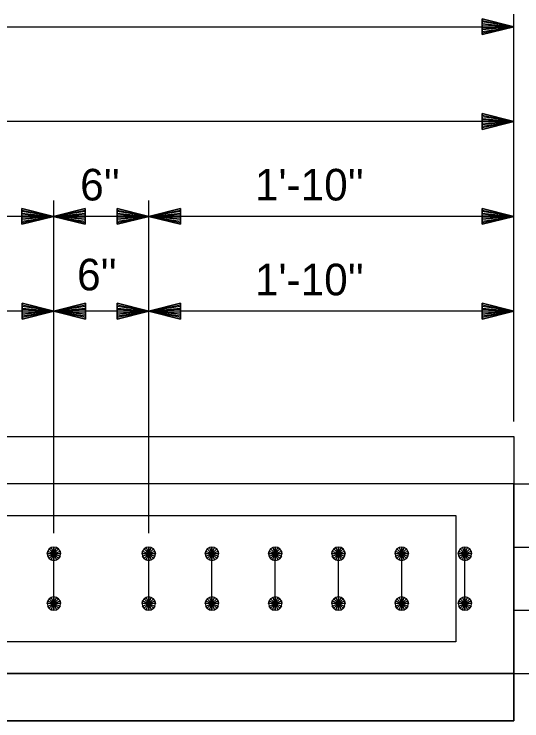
# Model space of a CAD drawing. Extents: x -25.6 to 34.8, y -0.7 to 26.3.
# Drawn here: x 19.032 to 21.039, y 8.467 to 11.262 of the extents above; entities that cross this region are included whole.
import ezdxf

# ---------------------------------------------------------------- set-up
doc = ezdxf.new("R2010")
doc.units = 0
for name, color, linetype in [('Dimension Lines', 7, 'Continuous'), ('Plot Label', 7, 'Continuous'), ('Rebar Lines', 7, 'Continuous'), ('Sup Concrete Girder Lines', 7, 'Continuous'), ('Text', 7, 'Continuous')]:
    doc.layers.add(name, color=color, linetype=linetype)

msp = doc.modelspace()

# ---------------------------------------------------------------- linework, layer by layer
at = {"layer": 'Dimension Lines'}
for p, q in [((21.0073, 9.6511), (21.0073, 11.2615)), ((3.3771, 11.2117), (21.0073, 11.2117)), ((21.0073, 10.8367), (12.1922, 10.8367)), ((19.1891, 9.2089), (19.1891, 10.5247)), ((19.5641, 9.2089), (19.5641, 10.5247)), ((19.5641, 10.4617), (19.0016, 10.4617)), ((21.0073, 10.4617), (19.5641, 10.4617)), ((19.5641, 10.0867), (19.0016, 10.0867)), ((21.0073, 10.0867), (19.5641, 10.0867))]:
    msp.add_line(p, q, dxfattribs=at)
for points in [[(20.8823, 11.2117), (20.8823, 11.2055), (21.0073, 11.2117), (20.8823, 11.1992), (20.8823, 11.193), (21.0073, 11.2117), (20.8823, 11.1867), (20.8823, 11.1805), (21.0073, 11.2117), (20.8823, 11.243), (20.8823, 11.2367), (21.0073, 11.2117), (20.8823, 11.2305), (20.8823, 11.2242), (21.0073, 11.2117), (20.8823, 11.218), (20.8823, 11.1805), (20.8823, 11.243), (21.0073, 11.2117), (20.8823, 11.1805)], [(20.8823, 10.8367), (20.8823, 10.8305), (21.0073, 10.8367), (20.8823, 10.8242), (20.8823, 10.818), (21.0073, 10.8367), (20.8823, 10.8117), (20.8823, 10.8055), (21.0073, 10.8367), (20.8823, 10.868), (20.8823, 10.8617), (21.0073, 10.8367), (20.8823, 10.8555), (20.8823, 10.8492), (21.0073, 10.8367), (20.8823, 10.843), (20.8823, 10.8055), (20.8823, 10.868), (21.0073, 10.8367), (20.8823, 10.8055)], [(19.0625, 10.4617), (19.0625, 10.4555), (19.1875, 10.4617), (19.0625, 10.4492), (19.0625, 10.443), (19.1875, 10.4617), (19.0625, 10.4367), (19.0625, 10.4305), (19.1875, 10.4617), (19.0625, 10.493), (19.0625, 10.4867), (19.1875, 10.4617), (19.0625, 10.4805), (19.0625, 10.4742), (19.1875, 10.4617), (19.0625, 10.468), (19.0625, 10.4305), (19.0625, 10.493), (19.1875, 10.4617), (19.0625, 10.4305)], [(19.3125, 10.4617), (19.3125, 10.468), (19.1875, 10.4617), (19.3125, 10.4742), (19.3125, 10.4805), (19.1875, 10.4617), (19.3125, 10.4867), (19.3125, 10.493), (19.1875, 10.4617), (19.3125, 10.4305), (19.3125, 10.4367), (19.1875, 10.4617), (19.3125, 10.443), (19.3125, 10.4492), (19.1875, 10.4617), (19.3125, 10.4555), (19.3125, 10.493), (19.3125, 10.4305), (19.1875, 10.4617), (19.3125, 10.493)], [(19.4391, 10.4617), (19.4391, 10.4555), (19.5641, 10.4617), (19.4391, 10.4492), (19.4391, 10.443), (19.5641, 10.4617), (19.4391, 10.4367), (19.4391, 10.4305), (19.5641, 10.4617), (19.4391, 10.493), (19.4391, 10.4867), (19.5641, 10.4617), (19.4391, 10.4805), (19.4391, 10.4742), (19.5641, 10.4617), (19.4391, 10.468), (19.4391, 10.4305), (19.4391, 10.493), (19.5641, 10.4617), (19.4391, 10.4305)], [(19.6891, 10.4617), (19.6891, 10.468), (19.5641, 10.4617), (19.6891, 10.4742), (19.6891, 10.4805), (19.5641, 10.4617), (19.6891, 10.4867), (19.6891, 10.493), (19.5641, 10.4617), (19.6891, 10.4305), (19.6891, 10.4367), (19.5641, 10.4617), (19.6891, 10.443), (19.6891, 10.4492), (19.5641, 10.4617), (19.6891, 10.4555), (19.6891, 10.493), (19.6891, 10.4305), (19.5641, 10.4617), (19.6891, 10.493)], [(20.8823, 10.4617), (20.8823, 10.4555), (21.0073, 10.4617), (20.8823, 10.4492), (20.8823, 10.443), (21.0073, 10.4617), (20.8823, 10.4367), (20.8823, 10.4305), (21.0073, 10.4617), (20.8823, 10.493), (20.8823, 10.4867), (21.0073, 10.4617), (20.8823, 10.4805), (20.8823, 10.4742), (21.0073, 10.4617), (20.8823, 10.468), (20.8823, 10.4305), (20.8823, 10.493), (21.0073, 10.4617), (20.8823, 10.4305)], [(19.0641, 10.0867), (19.0641, 10.0805), (19.1891, 10.0867), (19.0641, 10.0742), (19.0641, 10.068), (19.1891, 10.0867), (19.0641, 10.0617), (19.0641, 10.0555), (19.1891, 10.0867), (19.0641, 10.118), (19.0641, 10.1117), (19.1891, 10.0867), (19.0641, 10.1055), (19.0641, 10.0992), (19.1891, 10.0867), (19.0641, 10.093), (19.0641, 10.0555), (19.0641, 10.118), (19.1891, 10.0867), (19.0641, 10.0555)], [(19.3141, 10.0867), (19.3141, 10.093), (19.1891, 10.0867), (19.3141, 10.0992), (19.3141, 10.1055), (19.1891, 10.0867), (19.3141, 10.1117), (19.3141, 10.118), (19.1891, 10.0867), (19.3141, 10.0555), (19.3141, 10.0617), (19.1891, 10.0867), (19.3141, 10.068), (19.3141, 10.0742), (19.1891, 10.0867), (19.3141, 10.0805), (19.3141, 10.118), (19.3141, 10.0555), (19.1891, 10.0867), (19.3141, 10.118)], [(19.4391, 10.0867), (19.4391, 10.0805), (19.5641, 10.0867), (19.4391, 10.0742), (19.4391, 10.068), (19.5641, 10.0867), (19.4391, 10.0617), (19.4391, 10.0555), (19.5641, 10.0867), (19.4391, 10.118), (19.4391, 10.1117), (19.5641, 10.0867), (19.4391, 10.1055), (19.4391, 10.0992), (19.5641, 10.0867), (19.4391, 10.093), (19.4391, 10.0555), (19.4391, 10.118), (19.5641, 10.0867), (19.4391, 10.0555)], [(19.6891, 10.0867), (19.6891, 10.093), (19.5641, 10.0867), (19.6891, 10.0992), (19.6891, 10.1055), (19.5641, 10.0867), (19.6891, 10.1117), (19.6891, 10.118), (19.5641, 10.0867), (19.6891, 10.0555), (19.6891, 10.0617), (19.5641, 10.0867), (19.6891, 10.068), (19.6891, 10.0742), (19.5641, 10.0867), (19.6891, 10.0805), (19.6891, 10.118), (19.6891, 10.0555), (19.5641, 10.0867), (19.6891, 10.118)], [(20.8823, 10.0867), (20.8823, 10.0805), (21.0073, 10.0867), (20.8823, 10.0742), (20.8823, 10.068), (21.0073, 10.0867), (20.8823, 10.0617), (20.8823, 10.0555), (21.0073, 10.0867), (20.8823, 10.118), (20.8823, 10.1117), (21.0073, 10.0867), (20.8823, 10.1055), (20.8823, 10.0992), (21.0073, 10.0867), (20.8823, 10.093), (20.8823, 10.0555), (20.8823, 10.118), (21.0073, 10.0867), (20.8823, 10.0555)]]:
    msp.add_lwpolyline(points, dxfattribs=at)
at = {"layer": 'Plot Label'}
msp.add_line((21.0073, 9.592), (21.0073, 8.467), dxfattribs=at)
at = {"layer": 'Rebar Lines'}
for p, q in [((21.0073, 9.4045), (21.4136, 9.4045)), ((19.1891, 8.9045), (19.1891, 9.1545)), ((19.5641, 8.9045), (19.5641, 9.1545)), ((19.814, 8.9045), (19.814, 9.1545)), ((20.064, 8.9045), (20.064, 9.1545)), ((20.314, 8.9045), (20.314, 9.1545)), ((20.564, 8.9045), (20.564, 9.1545)), ((20.814, 8.9045), (20.814, 9.1545)), ((21.0073, 9.1545), (21.4136, 9.1545)), ((21.0073, 8.9045), (21.4136, 8.9045)), ((21.0073, 8.6545), (21.4136, 8.6545))]:
    msp.add_line(p, q, dxfattribs=at)
for points in [[(17.8823, 9.2795), (20.7779, 9.2795), (20.7779, 8.7795), (17.8823, 8.7795)], [(19.1891, 9.1545), (19.179, 9.1524), (19.1704, 9.1468), (19.1646, 9.1382), (19.1626, 9.1281), (19.1646, 9.118), (19.1704, 9.1094), (19.179, 9.1037), (19.1891, 9.1017), (19.1992, 9.1037), (19.2078, 9.1094), (19.2135, 9.1179), (19.2155, 9.1281), (19.2135, 9.1382), (19.2078, 9.1467), (19.1992, 9.1524), (19.1891, 9.1545), (19.1891, 9.1281), (19.1891, 9.1017), (19.179, 9.1037), (19.1891, 9.1281), (19.1704, 9.1094), (19.1646, 9.118), (19.1891, 9.1281), (19.1626, 9.1281), (19.1646, 9.1382), (19.1891, 9.1281), (19.1704, 9.1468), (19.179, 9.1524), (19.1891, 9.1281), (19.1992, 9.1524), (19.2078, 9.1467), (19.1891, 9.1281), (19.2135, 9.1382), (19.2155, 9.1281), (19.1891, 9.1281), (19.2135, 9.1179), (19.2078, 9.1094), (19.1891, 9.1281), (19.1992, 9.1037)], [(19.5641, 9.1545), (19.554, 9.1524), (19.5454, 9.1468), (19.5396, 9.1382), (19.5376, 9.1281), (19.5396, 9.118), (19.5454, 9.1094), (19.554, 9.1037), (19.5641, 9.1017), (19.5742, 9.1037), (19.5828, 9.1094), (19.5885, 9.1179), (19.5905, 9.1281), (19.5885, 9.1382), (19.5828, 9.1467), (19.5742, 9.1524), (19.5641, 9.1545), (19.5641, 9.1281), (19.5641, 9.1017), (19.554, 9.1037), (19.5641, 9.1281), (19.5454, 9.1094), (19.5396, 9.118), (19.5641, 9.1281), (19.5376, 9.1281), (19.5396, 9.1382), (19.5641, 9.1281), (19.5454, 9.1468), (19.554, 9.1524), (19.5641, 9.1281), (19.5742, 9.1524), (19.5828, 9.1467), (19.5641, 9.1281), (19.5885, 9.1382), (19.5905, 9.1281), (19.5641, 9.1281), (19.5885, 9.1179), (19.5828, 9.1094), (19.5641, 9.1281), (19.5742, 9.1037)], [(19.814, 9.1545), (19.804, 9.1524), (19.7954, 9.1468), (19.7896, 9.1382), (19.7876, 9.1281), (19.7896, 9.118), (19.7954, 9.1094), (19.8039, 9.1037), (19.814, 9.1017), (19.8241, 9.1037), (19.8327, 9.1094), (19.8384, 9.1179), (19.8405, 9.1281), (19.8384, 9.1382), (19.8328, 9.1467), (19.8242, 9.1524), (19.814, 9.1545), (19.814, 9.1281), (19.814, 9.1017), (19.8039, 9.1037), (19.814, 9.1281), (19.7954, 9.1094), (19.7896, 9.118), (19.814, 9.1281), (19.7876, 9.1281), (19.7896, 9.1382), (19.814, 9.1281), (19.7954, 9.1468), (19.804, 9.1524), (19.814, 9.1281), (19.8242, 9.1524), (19.8328, 9.1467), (19.814, 9.1281), (19.8384, 9.1382), (19.8405, 9.1281), (19.814, 9.1281), (19.8384, 9.1179), (19.8327, 9.1094), (19.814, 9.1281), (19.8241, 9.1037)], [(20.064, 9.1545), (20.054, 9.1524), (20.0454, 9.1468), (20.0396, 9.1382), (20.0376, 9.1281), (20.0396, 9.118), (20.0454, 9.1094), (20.0539, 9.1037), (20.064, 9.1017), (20.0741, 9.1037), (20.0827, 9.1094), (20.0884, 9.1179), (20.0905, 9.1281), (20.0884, 9.1382), (20.0828, 9.1467), (20.0742, 9.1524), (20.064, 9.1545), (20.064, 9.1281), (20.064, 9.1017), (20.0539, 9.1037), (20.064, 9.1281), (20.0454, 9.1094), (20.0396, 9.118), (20.064, 9.1281), (20.0376, 9.1281), (20.0396, 9.1382), (20.064, 9.1281), (20.0454, 9.1468), (20.054, 9.1524), (20.064, 9.1281), (20.0742, 9.1524), (20.0828, 9.1467), (20.064, 9.1281), (20.0884, 9.1382), (20.0905, 9.1281), (20.064, 9.1281), (20.0884, 9.1179), (20.0827, 9.1094), (20.064, 9.1281), (20.0741, 9.1037)], [(20.314, 9.1545), (20.3039, 9.1524), (20.2953, 9.1468), (20.2896, 9.1382), (20.2876, 9.1281), (20.2896, 9.118), (20.2953, 9.1094), (20.3038, 9.1037), (20.314, 9.1017), (20.3241, 9.1037), (20.3326, 9.1094), (20.3384, 9.1179), (20.3404, 9.1281), (20.3384, 9.1382), (20.3327, 9.1467), (20.3242, 9.1524), (20.314, 9.1545), (20.314, 9.1281), (20.314, 9.1017), (20.3038, 9.1037), (20.314, 9.1281), (20.2953, 9.1094), (20.2896, 9.118), (20.314, 9.1281), (20.2876, 9.1281), (20.2896, 9.1382), (20.314, 9.1281), (20.2953, 9.1468), (20.3039, 9.1524), (20.314, 9.1281), (20.3242, 9.1524), (20.3327, 9.1467), (20.314, 9.1281), (20.3384, 9.1382), (20.3404, 9.1281), (20.314, 9.1281), (20.3384, 9.1179), (20.3326, 9.1094), (20.314, 9.1281), (20.3241, 9.1037)], [(20.564, 9.1545), (20.554, 9.1524), (20.5454, 9.1468), (20.5396, 9.1382), (20.5376, 9.1281), (20.5396, 9.118), (20.5454, 9.1094), (20.5539, 9.1037), (20.564, 9.1017), (20.5741, 9.1037), (20.5827, 9.1094), (20.5884, 9.1179), (20.5905, 9.1281), (20.5884, 9.1382), (20.5828, 9.1467), (20.5742, 9.1524), (20.564, 9.1545), (20.564, 9.1281), (20.564, 9.1017), (20.5539, 9.1037), (20.564, 9.1281), (20.5454, 9.1094), (20.5396, 9.118), (20.564, 9.1281), (20.5376, 9.1281), (20.5396, 9.1382), (20.564, 9.1281), (20.5454, 9.1468), (20.554, 9.1524), (20.564, 9.1281), (20.5742, 9.1524), (20.5828, 9.1467), (20.564, 9.1281), (20.5884, 9.1382), (20.5905, 9.1281), (20.564, 9.1281), (20.5884, 9.1179), (20.5827, 9.1094), (20.564, 9.1281), (20.5741, 9.1037)], [(20.814, 9.1545), (20.8039, 9.1524), (20.7953, 9.1468), (20.7896, 9.1382), (20.7876, 9.1281), (20.7896, 9.118), (20.7953, 9.1094), (20.8038, 9.1037), (20.814, 9.1017), (20.8241, 9.1037), (20.8326, 9.1094), (20.8384, 9.1179), (20.8404, 9.1281), (20.8384, 9.1382), (20.8327, 9.1467), (20.8242, 9.1524), (20.814, 9.1545), (20.814, 9.1281), (20.814, 9.1017), (20.8038, 9.1037), (20.814, 9.1281), (20.7953, 9.1094), (20.7896, 9.118), (20.814, 9.1281), (20.7876, 9.1281), (20.7896, 9.1382), (20.814, 9.1281), (20.7953, 9.1468), (20.8039, 9.1524), (20.814, 9.1281), (20.8242, 9.1524), (20.8327, 9.1467), (20.814, 9.1281), (20.8384, 9.1382), (20.8404, 9.1281), (20.814, 9.1281), (20.8384, 9.1179), (20.8326, 9.1094), (20.814, 9.1281), (20.8241, 9.1037)], [(19.1891, 8.9573), (19.179, 8.9553), (19.1704, 8.9496), (19.1646, 8.941), (19.1626, 8.9309), (19.1646, 8.9208), (19.1704, 8.9122), (19.179, 8.9065), (19.1891, 8.9045), (19.1992, 8.9065), (19.2078, 8.9122), (19.2135, 8.9208), (19.2155, 8.9309), (19.2135, 8.941), (19.2078, 8.9496), (19.1992, 8.9553), (19.1891, 8.9573), (19.1891, 8.9309), (19.1891, 8.9045), (19.179, 8.9065), (19.1891, 8.9309), (19.1704, 8.9122), (19.1646, 8.9208), (19.1891, 8.9309), (19.1626, 8.9309), (19.1646, 8.941), (19.1891, 8.9309), (19.1704, 8.9496), (19.179, 8.9553), (19.1891, 8.9309), (19.1992, 8.9553), (19.2078, 8.9496), (19.1891, 8.9309), (19.2135, 8.941), (19.2155, 8.9309), (19.1891, 8.9309), (19.2135, 8.9208), (19.2078, 8.9122), (19.1891, 8.9309), (19.1992, 8.9065)], [(19.5641, 8.9573), (19.554, 8.9553), (19.5454, 8.9496), (19.5396, 8.941), (19.5376, 8.9309), (19.5396, 8.9208), (19.5454, 8.9122), (19.554, 8.9065), (19.5641, 8.9045), (19.5742, 8.9065), (19.5828, 8.9122), (19.5885, 8.9208), (19.5905, 8.9309), (19.5885, 8.941), (19.5828, 8.9496), (19.5742, 8.9553), (19.5641, 8.9573), (19.5641, 8.9309), (19.5641, 8.9045), (19.554, 8.9065), (19.5641, 8.9309), (19.5454, 8.9122), (19.5396, 8.9208), (19.5641, 8.9309), (19.5376, 8.9309), (19.5396, 8.941), (19.5641, 8.9309), (19.5454, 8.9496), (19.554, 8.9553), (19.5641, 8.9309), (19.5742, 8.9553), (19.5828, 8.9496), (19.5641, 8.9309), (19.5885, 8.941), (19.5905, 8.9309), (19.5641, 8.9309), (19.5885, 8.9208), (19.5828, 8.9122), (19.5641, 8.9309), (19.5742, 8.9065)], [(19.814, 8.9573), (19.804, 8.9553), (19.7954, 8.9496), (19.7896, 8.941), (19.7876, 8.9309), (19.7896, 8.9208), (19.7954, 8.9122), (19.8039, 8.9065), (19.814, 8.9045), (19.8241, 8.9065), (19.8327, 8.9122), (19.8384, 8.9208), (19.8405, 8.9309), (19.8384, 8.941), (19.8328, 8.9496), (19.8242, 8.9553), (19.814, 8.9573), (19.814, 8.9309), (19.814, 8.9045), (19.8039, 8.9065), (19.814, 8.9309), (19.7954, 8.9122), (19.7896, 8.9208), (19.814, 8.9309), (19.7876, 8.9309), (19.7896, 8.941), (19.814, 8.9309), (19.7954, 8.9496), (19.804, 8.9553), (19.814, 8.9309), (19.8242, 8.9553), (19.8328, 8.9496), (19.814, 8.9309), (19.8384, 8.941), (19.8405, 8.9309), (19.814, 8.9309), (19.8384, 8.9208), (19.8327, 8.9122), (19.814, 8.9309), (19.8241, 8.9065)], [(20.064, 8.9573), (20.054, 8.9553), (20.0454, 8.9496), (20.0396, 8.941), (20.0376, 8.9309), (20.0396, 8.9208), (20.0454, 8.9122), (20.0539, 8.9065), (20.064, 8.9045), (20.0741, 8.9065), (20.0827, 8.9122), (20.0884, 8.9208), (20.0905, 8.9309), (20.0884, 8.941), (20.0828, 8.9496), (20.0742, 8.9553), (20.064, 8.9573), (20.064, 8.9309), (20.064, 8.9045), (20.0539, 8.9065), (20.064, 8.9309), (20.0454, 8.9122), (20.0396, 8.9208), (20.064, 8.9309), (20.0376, 8.9309), (20.0396, 8.941), (20.064, 8.9309), (20.0454, 8.9496), (20.054, 8.9553), (20.064, 8.9309), (20.0742, 8.9553), (20.0828, 8.9496), (20.064, 8.9309), (20.0884, 8.941), (20.0905, 8.9309), (20.064, 8.9309), (20.0884, 8.9208), (20.0827, 8.9122), (20.064, 8.9309), (20.0741, 8.9065)], [(20.314, 8.9573), (20.3039, 8.9553), (20.2953, 8.9496), (20.2896, 8.941), (20.2876, 8.9309), (20.2896, 8.9208), (20.2953, 8.9122), (20.3038, 8.9065), (20.314, 8.9045), (20.3241, 8.9065), (20.3326, 8.9122), (20.3384, 8.9208), (20.3404, 8.9309), (20.3384, 8.941), (20.3327, 8.9496), (20.3242, 8.9553), (20.314, 8.9573), (20.314, 8.9309), (20.314, 8.9045), (20.3038, 8.9065), (20.314, 8.9309), (20.2953, 8.9122), (20.2896, 8.9208), (20.314, 8.9309), (20.2876, 8.9309), (20.2896, 8.941), (20.314, 8.9309), (20.2953, 8.9496), (20.3039, 8.9553), (20.314, 8.9309), (20.3242, 8.9553), (20.3327, 8.9496), (20.314, 8.9309), (20.3384, 8.941), (20.3404, 8.9309), (20.314, 8.9309), (20.3384, 8.9208), (20.3326, 8.9122), (20.314, 8.9309), (20.3241, 8.9065)], [(20.564, 8.9573), (20.554, 8.9553), (20.5454, 8.9496), (20.5396, 8.941), (20.5376, 8.9309), (20.5396, 8.9208), (20.5454, 8.9122), (20.5539, 8.9065), (20.564, 8.9045), (20.5741, 8.9065), (20.5827, 8.9122), (20.5884, 8.9208), (20.5905, 8.9309), (20.5884, 8.941), (20.5828, 8.9496), (20.5742, 8.9553), (20.564, 8.9573), (20.564, 8.9309), (20.564, 8.9045), (20.5539, 8.9065), (20.564, 8.9309), (20.5454, 8.9122), (20.5396, 8.9208), (20.564, 8.9309), (20.5376, 8.9309), (20.5396, 8.941), (20.564, 8.9309), (20.5454, 8.9496), (20.554, 8.9553), (20.564, 8.9309), (20.5742, 8.9553), (20.5828, 8.9496), (20.564, 8.9309), (20.5884, 8.941), (20.5905, 8.9309), (20.564, 8.9309), (20.5884, 8.9208), (20.5827, 8.9122), (20.564, 8.9309), (20.5741, 8.9065)], [(20.814, 8.9573), (20.8039, 8.9553), (20.7953, 8.9496), (20.7896, 8.941), (20.7876, 8.9309), (20.7896, 8.9208), (20.7953, 8.9122), (20.8038, 8.9065), (20.814, 8.9045), (20.8241, 8.9065), (20.8326, 8.9122), (20.8384, 8.9208), (20.8404, 8.9309), (20.8384, 8.941), (20.8327, 8.9496), (20.8242, 8.9553), (20.814, 8.9573), (20.814, 8.9309), (20.814, 8.9045), (20.8038, 8.9065), (20.814, 8.9309), (20.7953, 8.9122), (20.7896, 8.9208), (20.814, 8.9309), (20.7876, 8.9309), (20.7896, 8.941), (20.814, 8.9309), (20.7953, 8.9496), (20.8039, 8.9553), (20.814, 8.9309), (20.8242, 8.9553), (20.8327, 8.9496), (20.814, 8.9309), (20.8384, 8.941), (20.8404, 8.9309), (20.814, 8.9309), (20.8384, 8.9208), (20.8326, 8.9122), (20.814, 8.9309), (20.8241, 8.9065)]]:
    msp.add_lwpolyline(points, dxfattribs=at)
at = {"layer": 'Sup Concrete Girder Lines'}
for points in [[(14.9857, 9.592), (21.0073, 9.592), (21.0073, 9.4045), (14.9857, 9.4045)], [(14.9857, 8.467), (21.0073, 8.467), (21.0073, 9.4045)], [(14.9857, 8.6545), (21.0073, 8.6545), (21.0073, 8.467), (13.286, 8.467)], [(20.6323, 8.6545), (21.0073, 8.6545), (14.9857, 8.6545)]]:
    msp.add_lwpolyline(points, dxfattribs=at)

# ---------------------------------------------------------------- texts
at = {"layer": 'Text'}
for s, p in [("6''", (19.2931, 10.5247)), ("1'-10''", (19.9841, 10.5247)), ("6''", (19.2808, 10.1693)), ("1'-10''", (19.9841, 10.1497))]:
    msp.add_text(s, height=0.125, dxfattribs=at).set_placement(p)

doc.saveas('drawing.dxf')
